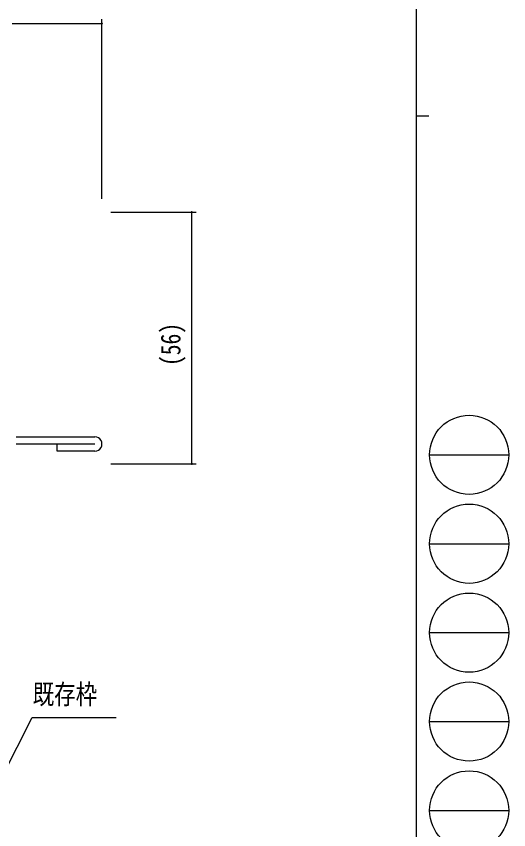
# Model space of a CAD drawing. Units: millimetres, scale not verified. Extents: x -1045 to 397, y -282 to 282.
# Drawn here: x 287 to 396.7, y -142.2 to 38.9 of the extents above; entities that cross this region are included whole.
import ezdxf
from ezdxf.enums import TextEntityAlignment as Align

# ---------------------------------------------------------------- set-up
doc = ezdxf.new("R2010")
doc.units = ezdxf.units.MM
doc.header["$LTSCALE"] = 2
for name, color, linetype in [('0-2_YKK_11', 7, 'Continuous'), ('0-6_YKK_D', 6, 'Continuous'), ('0-7_YKK_ZWAK', 7, 'Continuous')]:
    doc.layers.add(name, color=color, linetype=linetype)
doc.styles.add('ＭＳ ゴシック', font='')
doc.styles.get('ＭＳ ゴシック').set_extended_font_data('MS Gothic')

msp = doc.modelspace()

# ---------------------------------------------------------------- linework, layer by layer
at = {"layer": '0-2_YKK_11'}
for p, q in [((287, -54.7), (304.5, -54.7)), ((287, -56.3), (304.5, -56.3))]:
    msp.add_line(p, q, dxfattribs=at)
msp.add_lwpolyline([(304.5, -57.9), (296.1, -57.9), (296.1, -56.3)], dxfattribs=at)
msp.add_arc((304.5, -56.3), 1.6, 269.99999, 90.00001, dxfattribs=at)
at = {"layer": '0-6_YKK_D'}
for p, q in [((306.1, -1.7), (306.1, 38.323)), ((286.1, 37.323), (306.1, 37.323)), ((308.1, -4.7), (327.1, -4.7)), ((326.1, -60.7), (326.1, -4.7)), ((308.1, -60.7), (327.1, -60.7))]:
    msp.add_line(p, q, dxfattribs=at)
msp.add_lwpolyline([(283.866, -130.432), (290.523, -117.243), (309.223, -117.243)], dxfattribs=at)
for centre, start, end in [((306.1, 37.323), 0, 180), ((306.1, 37.323), 180, 0), ((326.1, -4.7), 90, 270), ((326.1, -4.7), 270, 90), ((326.1, -60.7), 90, 270), ((326.1, -60.7), 270, 90)]:
    msp.add_arc(centre, 0.106, start, end, dxfattribs=at)
at = {"layer": '0-7_YKK_ZWAK'}
for p, q in [((376.1, 279.3), (376.1, -245.7)), ((376.1, 16.8), (378.9, 16.8)), ((379.076, -58.716), (396.716, -58.716)), ((379.076, -78.512), (396.716, -78.512)), ((379.076, -98.308), (396.716, -98.308)), ((379.076, -118.104), (396.716, -118.104)), ((379.076, -137.9), (396.716, -137.9))]:
    msp.add_line(p, q, dxfattribs=at)
for centre in [(387.896, -58.716), (387.896, -78.512), (387.896, -98.308), (387.896, -118.104), (387.896, -137.9)]:
    msp.add_circle(centre, 8.82, dxfattribs=at)

# ---------------------------------------------------------------- texts
at = {"layer": '0-6_YKK_D', "style": 'ＭＳ ゴシック', "width": 0.8}
msp.add_text('(56)', height=4.399, rotation=90, dxfattribs=at).set_placement((324.902, -38.925), align=Align.BOTTOM_LEFT)
msp.add_text('既存枠', height=4.399, dxfattribs=at).set_placement((290.641, -115.542), align=Align.BOTTOM_LEFT)

doc.saveas('drawing.dxf')
